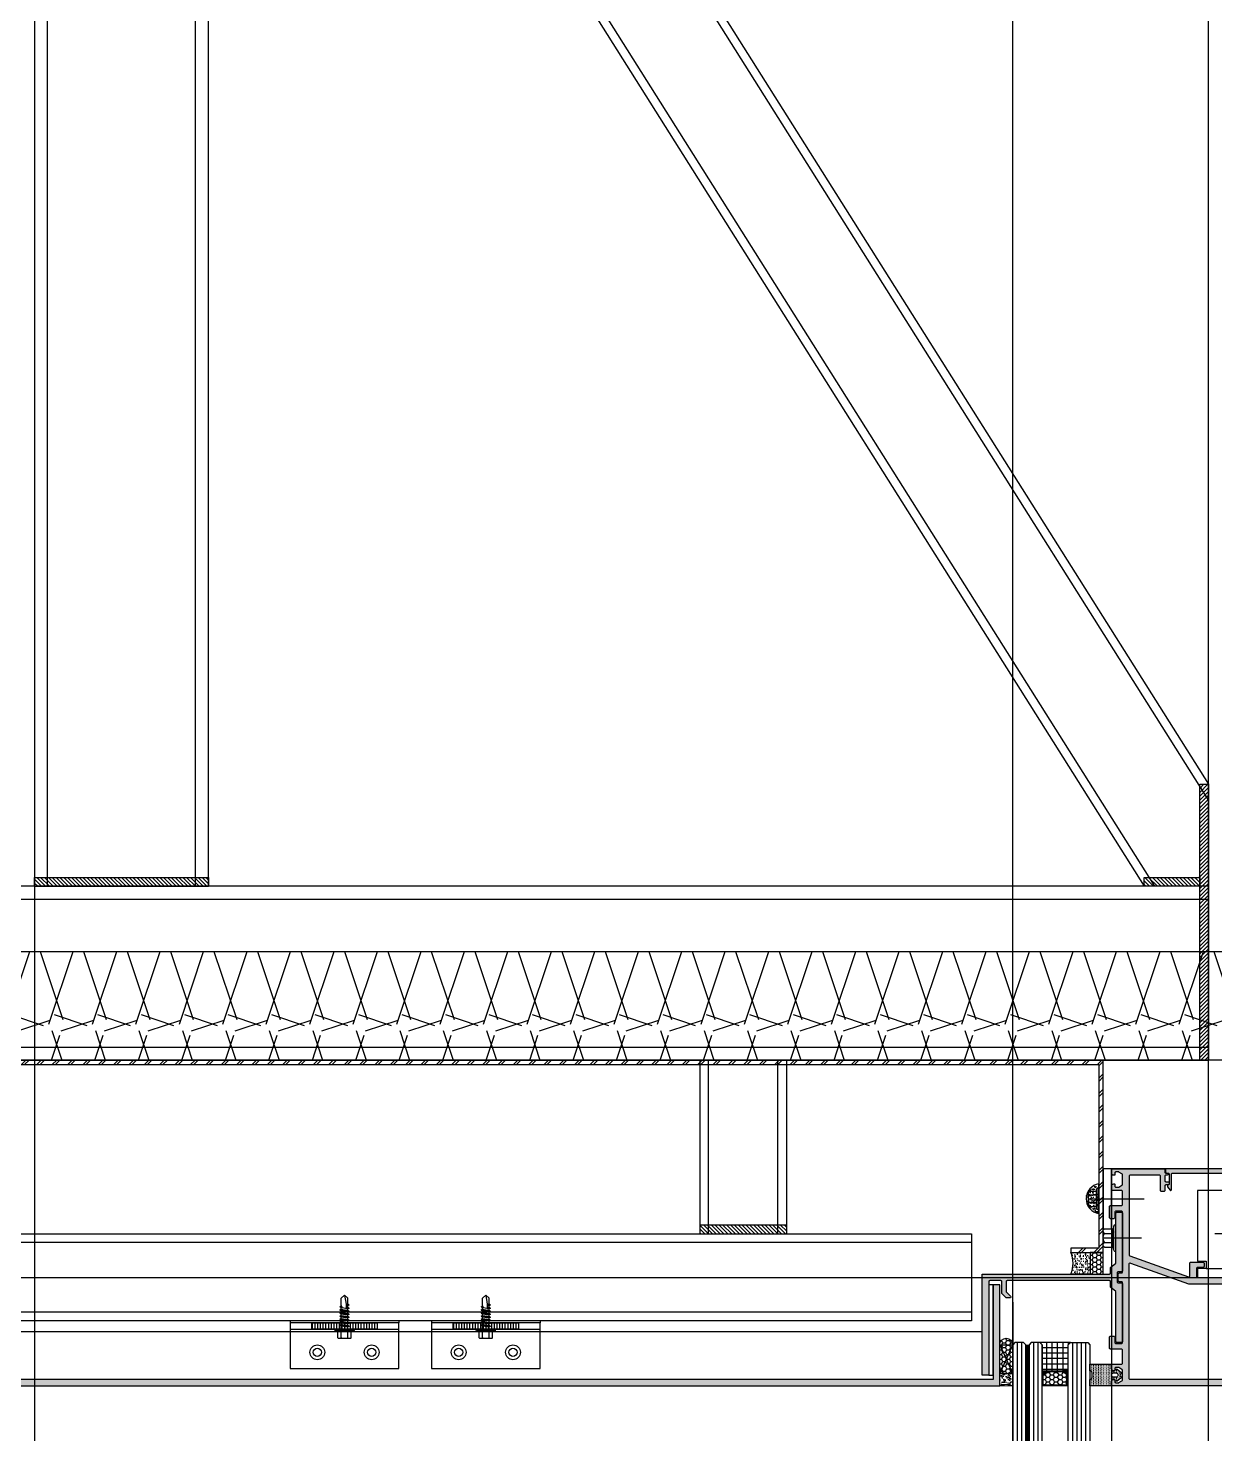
# Model space of a CAD drawing. Header units: millimetres. Extents: x 434053 to 1059003, y -2417481 to 936527.
# Drawn here: x 641617 to 642163, y -2246188 to -2245541 of the extents above; entities that cross this region are included whole.
import ezdxf

# ---------------------------------------------------------------- set-up
doc = ezdxf.new("R2010")
doc.units = ezdxf.units.MM
doc.header["$LTSCALE"] = 1000
doc.header["$MEASUREMENT"] = 0
for name, pattern in [('CENTER', [2, 1.25, -0.25, 0.25, -0.25]), ('CENTER2', [1.125, 0.75, -0.125, 0.125, -0.125]), ('HIDDEN', [9.525, 6.35, -3.175]), ('HIDDENX2', [19.05, 12.7, -6.35])]:
    doc.linetypes.add(name, pattern=pattern)
doc.layers.get('Defpoints').update_dxf_attribs({"color": 6})
doc.layers.add('A-DETL-0001', color=4, linetype='Continuous', lineweight=15)
doc.layers.add('S-COLS-PROJ', color=150, linetype='Continuous', lineweight=25)
for name, color, linetype in [('ALUM', 1, 'Continuous'), ('ALUM-V', 11, 'Continuous'), ('ELASTOMER', 6, 'Continuous'), ('ELASTOMER-V', 241, 'Continuous'), ('EXTRUSION-V', 141, 'Continuous'), ('EXTRUSION1', 4, 'Continuous'), ('EXTRUSION2', 133, 'Continuous'), ('FASTENER', 191, 'Continuous'), ('GLASS', 1, 'Continuous'), ('GLASS-V', 11, 'Continuous'), ('GRID', 8, 'CENTER'), ('HZHZNEWPLOTLAYER#@$TT', 7, 'Continuous'), ('INSUL', 8, 'HIDDEN'), ('SILICONE', 8, 'Continuous'), ('SILICONE-V', 9, 'Continuous'), ('STEEL', 3, 'Continuous'), ('STEEL-V', 71, 'Continuous'), ('STRUCTURE', 5, 'Continuous'), ('WELD', 6, 'Continuous'), ('型材断面填充', 254, 'Continuous'), ('铝板断面填充', 14, 'Continuous')]:
    doc.layers.add(name, color=color, linetype=linetype)

# ---------------------------------------------------------------- blocks, each defined once
blk = doc.blocks.new('20221206.181917')
at = {"layer": 'STRUCTURE', "linetype": 'HIDDENX2'}
blk.add_line((364.54, 0, 0), (3267.24, 0, 0), dxfattribs=at)
blk = doc.blocks.new('*U560')
at = {"linetype": 'CENTER2', "ltscale": 0.5}
blk.add_line((0, 8.8), (0, -14.8), dxfattribs=at)
at = {"color": 0, "linetype": 'ByBlock'}
for p, q in [((-3, -12.8), (-3, 0)), ((-2.44, -12.8), (-2.44, 0)), ((-1.16, 3.2), (0, 1.6)), ((0, 3.2), (1.16, 1.6)), ((2.44, -12.8), (2.44, 0)), ((3, -12.8), (3, 0)), ((3, -12.8), (-3, -12.8))]:
    blk.add_line(p, q, dxfattribs=at)
blk.add_lwpolyline([(-0.67, 5.71), (-1.17, 6.8), (-3, 6.8, 0.414214), (-5.4, 4.4), (-5.4, 3.2), (5.4, 3.2), (5.4, 4.4, 0.414214), (3, 6.8), (1.17, 6.8), (0.67, 5.71)], format="xyb", close=True, dxfattribs=at)
for points in [[(-6, 0), (6, 0), (6, 1.6), (-6, 1.6), (-6, 0)], [(-4.65, 1.6), (4.65, 1.6), (4.65, 3.2), (-4.65, 3.2), (-4.65, 1.6)]]:
    blk.add_lwpolyline(points, dxfattribs=at)
blk = doc.blocks.new('M8.1')
at = {"color": 0, "linetype": 'ByBlock'}
blk.add_lwpolyline([(-3.75, 6.5), (-7.51, 0), (-3.75, -6.5), (3.75, -6.5), (7.51, 0), (3.75, 6.5)], close=True, dxfattribs=at)
for radius in [8, 6.5, 4]:
    blk.add_circle((0, 0), radius, dxfattribs=at)
at = {"color": 0, "linetype": 'HIDDEN'}
blk.add_arc((0, 0), 3, 68.07877, 18.98917, dxfattribs=at)
blk = doc.blocks.new('20230104-LC05')
at = {"layer": '型材断面填充', "linetype": 'ByBlock'}
h = blk.add_hatch(color=256, dxfattribs=at)
edge = h.paths.add_edge_path()
edge.add_arc((70.5, -48.5), 0.5, 90, 180, ccw=False)
edge.add_line((70.5, -48), (71, -48))
edge.add_arc((71, -47.5), 0.5, 270, 450)
edge.add_line((71, -47), (70.5, -47))
edge.add_arc((70.5, -46.5), 0.5, 180, 270, ccw=False)
edge.add_line((70, -46.5), (70, -44.5))
edge.add_arc((70.5, -44.5), 0.5, 90, 180, ccw=False)
edge.add_line((70.5, -44), (71.5, -44))
edge.add_arc((71.5, -43.5), 0.5, 270, 360)
edge.add_line((72, -43.5), (72, -43))
edge.add_arc((71.5, -43), 0.5, 0, 90)
edge.add_line((71.5, -42.5), (70.5, -42.5))
edge.add_arc((70.5, -42), 0.5, 179.99996, 270, ccw=False)
edge.add_line((70, -42), (70, -40))
edge.add_arc((69.5, -40), 0.5, 0, 90)
edge.add_line((69.5, -39.5), (68.5, -39.5))
edge.add_arc((68.5, -40), 0.5, 90, 180)
edge.add_line((68, -40), (68, -46.5))
edge.add_arc((67.5, -46.5), 0.5, -90, 0, ccw=False)
edge.add_line((67.5, -47), (54, -47))
edge.add_arc((54, -46.5), 0.5, 180, 270, ccw=False)
edge.add_line((53.5, -46.5), (53.5, -10.35))
edge.add_arc((54, -10.35), 0.5, 109.65379, 180, ccw=False)
edge.add_line((53.83, -9.88), (80.83, -0.24))
edge.add_arc((81, -0.71), 0.5, 0, 109.65379, ccw=False)
edge.add_line((81.5, -0.71), (81.5, -6.5))
edge.add_arc((82, -6.5), 0.5, 180, 270)
edge.add_line((82, -7), (87.5, -7))
edge.add_arc((87.5, -6.5), 0.5, 270, 360)
edge.add_line((88, -6.5), (88, -5))
edge.add_arc((87.5, -5), 0.5, 0, 90)
edge.add_line((87.5, -4.5), (85, -4.5))
edge.add_arc((85, -4), 0.5, 180, 270, ccw=False)
edge.add_line((84.5, -4), (84.5, 0))
edge.add_line((84.5, 0), (104.5, 0))
edge.add_arc((105, 0), 0.5, 0, 180, ccw=False)
edge.add_line((105.5, 0), (164.5, 0))
edge.add_arc((165, 0), 0.5, 0, 180, ccw=False)
edge.add_line((165.5, 0), (185.5, 0))
edge.add_line((185.5, 0), (185.5, -4))
edge.add_arc((185, -4), 0.5, 270, 360, ccw=False)
edge.add_line((185, -4.5), (182.5, -4.5))
edge.add_arc((182.5, -5), 0.5, 90, 180)
edge.add_line((182, -5), (182, -6.5))
edge.add_arc((182.5, -6.5), 0.5, 180, 270)
edge.add_line((182.5, -7), (188, -7))
edge.add_arc((188, -6.5), 0.5, 270, 360)
edge.add_line((188.5, -6.5), (188.5, -0.5))
edge.add_arc((189, -0.5), 0.5, 90, 180, ccw=False)
edge.add_line((189, 0), (196.5, 0))
edge.add_arc((196.5, -0.5), 0.5, 0, 90, ccw=False)
edge.add_line((197, -0.5), (197, -42))
edge.add_arc((196.5, -42), 0.5, -90, 0.00004, ccw=False)
edge.add_line((196.5, -42.5), (195.5, -42.5))
edge.add_arc((195.5, -43), 0.5, 90, 180)
edge.add_line((195, -43), (195, -43.5))
edge.add_arc((195.5, -43.5), 0.5, 180, 270)
edge.add_line((195.5, -44), (196.5, -44))
edge.add_arc((196.5, -44.5), 0.5, 0, 90, ccw=False)
edge.add_line((197, -44.5), (197, -46.5))
edge.add_arc((196.5, -46.5), 0.5, -90, 0, ccw=False)
edge.add_line((196.5, -47), (196, -47))
edge.add_arc((196, -47.5), 0.5, 90, 270)
edge.add_line((196, -48), (196.5, -48))
edge.add_arc((196.5, -48.5), 0.5, 0, 90, ccw=False)
edge.add_line((197, -48.5), (197, -50))
edge.add_line((197, -50), (200, -50))
edge.add_line((200, -50), (200, 50))
edge.add_line((200, 50), (45.5, 50))
edge.add_line((45.5, 50), (45.5, 48))
edge.add_arc((46.5, 48), 1, 180, 270)
edge.add_line((46.5, 47), (46.7, 47))
edge.add_arc((46.7, 47.3), 0.3, 270, 360)
edge.add_line((47, 47.3), (47, 48))
edge.add_arc((47.5, 48), 0.5, 90, 180, ccw=False)
edge.add_line((47.5, 48.5), (48.62, 48.5))
edge.add_arc((48.62, 48), 0.5, 60.25512, 90, ccw=False)
edge.add_line((48.87, 48.43), (50.25, 47.64))
edge.add_arc((50, 47.21), 0.5, 0, 60.25512, ccw=False)
edge.add_line((50.5, 47.21), (50.5, 42.79))
edge.add_arc((50, 42.79), 0.5, -60.25512, 0, ccw=False)
edge.add_line((50.25, 42.36), (48.87, 41.57))
edge.add_arc((48.62, 42), 0.5, 270, 299.74488, ccw=False)
edge.add_line((48.62, 41.5), (47.5, 41.5))
edge.add_arc((47.5, 42), 0.5, 180, 270, ccw=False)
edge.add_line((47, 42), (47, 42.7))
edge.add_arc((46.7, 42.7), 0.3, 0, 90)
edge.add_line((46.7, 43), (46.5, 43))
edge.add_arc((46.5, 42), 1, 90, 180)
edge.add_line((45.5, 42), (45.5, 40))
edge.add_line((45.5, 40), (50, 40))
edge.add_arc((50, 39.5), 0.5, 0, 90, ccw=False)
edge.add_line((50.5, 39.5), (50.5, 33.5))
edge.add_arc((50, 33.5), 0.5, -90, 0, ccw=False)
edge.add_line((50, 33), (45, 33))
edge.add_arc((45, 32.5), 0.5, 90, 180)
edge.add_line((44.5, 32.5), (44.5, 27.5))
edge.add_arc((45, 27.5), 0.5, 180, 270)
edge.add_line((45, 27), (46.5, 27))
edge.add_arc((46.5, 27.5), 0.5, 270, 360)
edge.add_line((47, 27.5), (47, 30))
edge.add_arc((47.5, 30), 0.5, 90, 180, ccw=False)
edge.add_line((47.5, 30.5), (50, 30.5))
edge.add_arc((50, 30), 0.5, 0, 90, ccw=False)
edge.add_line((50.5, 30), (50.5, 2.5))
edge.add_arc((50, 2.5), 0.5, -90, 0, ccw=False)
edge.add_line((50, 2), (49, 2))
edge.add_arc((49, 1.5), 0.5, 90, 180)
edge.add_line((48.5, 1.5), (48.5, -1.5))
edge.add_arc((49, -1.5), 0.5, 180, 270)
edge.add_line((49, -2), (50, -2))
edge.add_arc((50, -2.5), 0.5, 0, 90, ccw=False)
edge.add_line((50.5, -2.5), (50.5, -30))
edge.add_arc((50, -30), 0.5, -90, 0, ccw=False)
edge.add_line((50, -30.5), (47.5, -30.5))
edge.add_arc((47.5, -30), 0.5, 180, 270, ccw=False)
edge.add_line((47, -30), (47, -27.5))
edge.add_arc((46.5, -27.5), 0.5, 0, 90)
edge.add_line((46.5, -27), (45, -27))
edge.add_arc((45, -27.5), 0.5, 90, 180)
edge.add_line((44.5, -27.5), (44.5, -32.5))
edge.add_arc((45, -32.5), 0.5, 180, 270)
edge.add_line((45, -33), (50, -33))
edge.add_arc((50, -33.5), 0.5, 0, 90, ccw=False)
edge.add_line((50.5, -33.5), (50.5, -39.5))
edge.add_arc((50, -39.5), 0.5, -90, 0, ccw=False)
edge.add_line((50, -40), (45.5, -40))
edge.add_line((45.5, -40), (45.5, -42))
edge.add_arc((46.5, -42), 1, 180, 270)
edge.add_line((46.5, -43), (46.7, -43))
edge.add_arc((46.7, -42.7), 0.3, 270, 360)
edge.add_line((47, -42.7), (47, -42))
edge.add_arc((47.5, -42), 0.5, 90, 180, ccw=False)
edge.add_line((47.5, -41.5), (48.62, -41.5))
edge.add_arc((48.62, -42), 0.5, 60.25512, 90, ccw=False)
edge.add_line((48.87, -41.57), (50.25, -42.36))
edge.add_arc((50, -42.79), 0.5, 0, 60.25512, ccw=False)
edge.add_line((50.5, -42.79), (50.5, -47.21))
edge.add_arc((50, -47.21), 0.5, 299.74488, 360, ccw=False)
edge.add_line((50.25, -47.64), (48.87, -48.43))
edge.add_arc((48.62, -48), 0.5, 270, 299.74488, ccw=False)
edge.add_line((48.62, -48.5), (47.5, -48.5))
edge.add_arc((47.5, -48), 0.5, 180, 270, ccw=False)
edge.add_line((47, -48), (47, -47.3))
edge.add_arc((46.7, -47.3), 0.3, 360, 450)
edge.add_line((46.7, -47), (46.5, -47))
edge.add_arc((46.5, -48), 1, 90, 180)
edge.add_line((45.5, -48), (45.5, -50))
edge.add_line((45.5, -50), (70, -50))
edge.add_line((70, -50), (70, -48.5))
edge = h.paths.add_edge_path(flags=16)
edge.add_line((54.17, -6.58), (80.9, 2.97))
edge.add_arc((81.07, 2.5), 0.5, 90, 109.65379, ccw=False)
edge.add_line((81.07, 3), (99, 3))
edge.add_line((99, 3), (100, 5))
edge.add_line((100, 5), (110, 5))
edge.add_line((110, 5), (111, 3))
edge.add_line((111, 3), (159, 3))
edge.add_line((159, 3), (160, 5))
edge.add_line((160, 5), (170, 5))
edge.add_line((170, 5), (171, 3))
edge.add_line((171, 3), (196.5, 3))
edge.add_arc((196.5, 3.5), 0.5, 270, 360)
edge.add_line((197, 3.5), (197, 46.5))
edge.add_arc((196.5, 46.5), 0.5, 0, 90)
edge.add_line((196.5, 47), (54, 47))
edge.add_arc((54, 46.5), 0.5, 90, 180)
edge.add_line((53.5, 46.5), (53.5, -6.1))
edge.add_arc((54, -6.1), 0.5, 180, 289.65379)
h = blk.add_hatch(color=256, dxfattribs=at)
edge = h.paths.add_edge_path()
edge.add_line((73.5, -48), (193.5, -48))
edge.add_arc((193.5, -47.5), 0.5, 270, 360)
edge.add_line((194, -47.5), (194, -40.23))
edge.add_arc((194.3, -40.23), 0.3, 36.8699, 180, ccw=False)
edge.add_line((194.54, -40.05), (195.78, -41.71))
edge.add_arc((195.38, -42.01), 0.5, -83.1301, 36.8699, ccw=False)
edge.add_arc((195.5, -43), 0.5, 96.8699, 180)
edge.add_line((195, -43), (195, -47.5))
edge.add_arc((195.5, -47.5), 0.5, 180, 270)
edge.add_line((195.5, -48), (196.25, -48))
edge.add_arc((196.25, -48.5), 0.5, 0, 90, ccw=False)
edge.add_line((196.75, -48.5), (196.75, -50))
edge.add_line((196.75, -50), (70.25, -50))
edge.add_line((70.25, -50), (70.25, -48.5))
edge.add_arc((70.75, -48.5), 0.5, 90, 180, ccw=False)
edge.add_line((70.75, -48), (71.5, -48))
edge.add_arc((71.5, -47.5), 0.5, 270, 360)
edge.add_line((72, -47.5), (72, -43))
edge.add_arc((71.5, -43), 0.5, 0, 83.1301)
edge.add_arc((71.62, -42.01), 0.5, 143.1301, 263.1301, ccw=False)
edge.add_line((71.22, -41.71), (72.46, -40.05))
edge.add_arc((72.7, -40.23), 0.3, 0, 143.1301, ccw=False)
edge.add_line((73, -40.23), (73, -47.5))
edge.add_arc((73.5, -47.5), 0.5, 180, 270)
at = {"linetype": 'ByBlock'}
for points in [[(70, -48.5, -0.414214), (70.5, -48), (71, -48, 1), (71, -47), (70.5, -47, -0.414214), (70, -46.5), (70, -44.5, -0.414214), (70.5, -44), (71.5, -44, 0.414214), (72, -43.5), (72, -43, 0.414214), (71.5, -42.5), (70.5, -42.5, -0.414214), (70, -42), (70, -40, 0.414214), (69.5, -39.5), (68.5, -39.5, 0.414214), (68, -40), (68, -46.5, -0.414214), (67.5, -47), (54, -47, -0.414214), (53.5, -46.5), (53.5, -10.35, -0.31696), (53.83, -9.88), (80.83, -0.24, -0.518649), (81.5, -0.71), (81.5, -6.5, 0.414214), (82, -7), (87.5, -7, 0.414214), (88, -6.5), (88, -5, 0.414214), (87.5, -4.5), (85, -4.5, -0.414214), (84.5, -4), (84.5, 0), (104.5, 0, -1), (105.5, 0), (164.5, 0, -1), (165.5, 0), (185.5, 0), (185.5, -4, -0.414214), (185, -4.5), (182.5, -4.5, 0.414214), (182, -5), (182, -6.5, 0.414214), (182.5, -7), (188, -7, 0.414214), (188.5, -6.5), (188.5, -0.5, -0.414214), (189, 0), (196.5, 0, -0.414214), (197, -0.5), (197, -42, -0.414214), (196.5, -42.5), (195.5, -42.5, 0.414214), (195, -43), (195, -43.5, 0.414214), (195.5, -44), (196.5, -44, -0.414214), (197, -44.5), (197, -46.5, -0.414214), (196.5, -47), (196, -47, 1), (196, -48), (196.5, -48, -0.414214), (197, -48.5), (197, -50), (200, -50), (200, 50), (45.5, 50), (45.5, 48, 0.414214), (46.5, 47), (46.7, 47, 0.414214), (47, 47.3), (47, 48, -0.414214), (47.5, 48.5), (48.62, 48.5, -0.13052), (48.87, 48.43), (50.25, 47.64, -0.269143), (50.5, 47.21), (50.5, 42.79, -0.269143), (50.25, 42.36), (48.87, 41.57, -0.13052), (48.62, 41.5), (47.5, 41.5, -0.414214), (47, 42), (47, 42.7, 0.414214), (46.7, 43), (46.5, 43, 0.414214), (45.5, 42), (45.5, 40), (50, 40, -0.414214), (50.5, 39.5), (50.5, 33.5, -0.414214), (50, 33), (45, 33, 0.414214), (44.5, 32.5), (44.5, 27.5, 0.414214), (45, 27), (46.5, 27, 0.414214), (47, 27.5), (47, 30, -0.414214), (47.5, 30.5), (50, 30.5, -0.414214), (50.5, 30), (50.5, 2.5, -0.414214), (50, 2), (49, 2, 0.414214), (48.5, 1.5), (48.5, -1.5, 0.414214), (49, -2), (50, -2, -0.414214), (50.5, -2.5), (50.5, -30, -0.414214), (50, -30.5), (47.5, -30.5, -0.414214), (47, -30), (47, -27.5, 0.414214), (46.5, -27), (45, -27, 0.414214), (44.5, -27.5), (44.5, -32.5, 0.414214), (45, -33), (50, -33, -0.414214), (50.5, -33.5), (50.5, -39.5, -0.414214), (50, -40), (45.5, -40), (45.5, -42, 0.414214), (46.5, -43), (46.7, -43, 0.414214), (47, -42.7), (47, -42, -0.414214), (47.5, -41.5), (48.62, -41.5, -0.13052), (48.87, -41.57), (50.25, -42.36, -0.269143), (50.5, -42.79), (50.5, -47.21, -0.269143), (50.25, -47.64), (48.87, -48.43, -0.13052), (48.62, -48.5), (47.5, -48.5, -0.414214), (47, -48), (47, -47.3, 0.414214), (46.7, -47), (46.5, -47, 0.414214), (45.5, -48), (45.5, -50), (70, -50)], [(54.17, -6.58), (80.9, 2.97, -0.085967), (81.07, 3), (99, 3), (100, 5), (110, 5), (111, 3), (159, 3), (160, 5), (170, 5), (171, 3), (196.5, 3, 0.414214), (197, 3.5), (197, 46.5, 0.414214), (196.5, 47), (54, 47, 0.414214), (53.5, 46.5), (53.5, -6.1, 0.518649)], [(73.5, -48), (193.5, -48, 0.414214), (194, -47.5), (194, -40.23, -0.720759), (194.54, -40.05), (195.78, -41.71, -0.57735), (195.44, -42.5, 0.379515), (195, -43), (195, -47.5, 0.414214), (195.5, -48), (196.25, -48, -0.414214), (196.75, -48.5), (196.75, -50), (70.25, -50), (70.25, -48.5, -0.414214), (70.75, -48), (71.5, -48, 0.414214), (72, -47.5), (72, -43, 0.379515), (71.56, -42.5, -0.57735), (71.22, -41.71), (72.46, -40.05, -0.720759), (73, -40.23), (73, -47.5, 0.414214)]]:
    blk.add_lwpolyline(points, format="xyb", close=True, dxfattribs=at)
at = {"layer": 'EXTRUSION2'}
blk.add_line((89, -4), (181, -4), dxfattribs=at)
blk.add_lwpolyline([(85, -40), (85, -7.5), (89, -7.5), (89, -4), (85, -4), (85, 0), (185, 0), (185, -4), (181, -4), (181, -7.5), (185, -7.5), (185, -40), (85, -40)], dxfattribs=at)
at = {"layer": 'FASTENER'}
blk.add_lwpolyline([(135, -15.75), (131.32, -17.87), (131.32, -22.13), (135, -24.25), (138.68, -22.13), (138.68, -17.87)], close=True, dxfattribs=at)
for radius in [6.03, 4.25]:
    blk.add_circle((135, -20), radius, dxfattribs=at)
at = {"layer": 'GRID'}
for p, q in [((105, -7.92), (105, -32.08)), ((165, -7.92), (165, -32.08)), ((117.08, -20), (92.92, -20)), ((152.92, -20), (177.08, -20))]:
    blk.add_line(p, q, dxfattribs=at)
at = {"layer": 'FASTENER', "xscale": -1, "rotation": 180}
blk.add_blockref('*U560', (105, -4, -0.01), dxfattribs=at)
at = {"layer": 'FASTENER', "rotation": 180}
blk.add_blockref('*U560', (165, -4, -0.01), dxfattribs=at)
at = {"layer": 'FASTENER', "xscale": -1}
blk.add_blockref('M8.1', (105, -20), dxfattribs=at)
at = {"layer": 'FASTENER'}
blk.add_blockref('M8.1', (165, -20), dxfattribs=at)
blk = doc.blocks.new('*U440')
at = {"layer": 'GLASS-V'}
h = blk.add_hatch(dxfattribs=at)
h.set_pattern_fill('HONEY', color=256, scale=10, angle=90, style=0)
h.set_pattern_definition([(90, (-8261.038, 34583.1971), (1.08253175, 1.875), [1.25, -2.5]), (330, (-8261.038, 34583.1971), (1.082531757, -1.874999996), [1.25, -2.5]), (30, (-8261.038, 34583.1971), (2.165063507, 4e-09), [-2.5, 1.25])])
edge = h.paths.add_edge_path()
edge.add_arc((14.8, 12.25), 0.2, 218, 270, ccw=False)
edge.add_line((14.64, 12.13), (13.34, 13.79))
edge.add_arc((13.5, 13.91), 0.2, 180, 218, ccw=False)
edge.add_line((13.3, 13.91), (13.3, 17.5))
edge.add_line((13.3, 17.5), (13.3, 21.09))
edge.add_arc((13.5, 21.09), 0.2, 142, 180, ccw=False)
edge.add_line((13.34, 21.21), (14.64, 22.87))
edge.add_arc((14.8, 22.75), 0.2, 90, 142, ccw=False)
edge.add_line((14.8, 22.95), (19.5, 22.95))
edge.add_arc((19.5, 22.75), 0.2, 0, 90, ccw=False)
edge.add_line((19.7, 22.75), (19.7, 12.25))
edge.add_arc((19.5, 12.25), 0.2, 270, 360, ccw=False)
edge.add_line((19.5, 12.05), (14.8, 12.05))
at = {"layer": 'SILICONE'}
h = blk.add_hatch(dxfattribs=at)
h.set_pattern_fill('DOTS', color=256, scale=3, angle=180, style=0)
h.set_pattern_definition([(180, (-2314.46293, 32414.2856), (-0.09375, -0.1875), [0, -0.1875])])
edge = h.paths.add_edge_path()
edge.add_arc((-1.94, 22.29), 14.99, -4.61622, 4.61622, ccw=False)
edge.add_arc((13.47, 21.1), 0.474, 140.89449, 181.10551, ccw=False)
edge.add_line((13.11, 21.4), (14.41, 23.06))
edge.add_arc((14.8, 22.75), 0.5, 90, 142, ccw=False)
edge.add_line((14.8, 23.25), (14.8, 23.5))
edge.add_line((14.8, 23.5), (13, 23.5))
h = blk.add_hatch(dxfattribs=at)
h.set_pattern_fill('DOTS', color=256, scale=3, angle=270, style=0)
h.set_pattern_definition([(270, (-2314.46293, 32414.2856), (0.1875, -0.09375), [0, -0.1875])])
edge = h.paths.add_edge_path()
edge.add_arc((-1.94, 12.71), 14.99, 355.38378, 364.61622)
edge.add_arc((13.47, 13.9), 0.474, 178.89449, 219.10551)
edge.add_line((13.11, 13.6), (14.41, 11.94))
edge.add_arc((14.8, 12.25), 0.5, 218, 270)
edge.add_line((14.8, 11.75), (14.8, 11.5))
edge.add_line((14.8, 11.5), (13, 11.5))
at = {"layer": 'SILICONE-V'}
h = blk.add_hatch(dxfattribs=at)
h.set_pattern_fill('ANSI37', color=256, scale=20, angle=135, style=0)
h.set_pattern_definition([(180, (-8259.038, 34605.197), (2e-12, -2.5), []), (270, (-8259.038, 34605.197), (2.5, 2e-12), [])])
edge = h.paths.add_edge_path()
edge.add_line((0, 24.5), (0, 10.5))
edge.add_line((0, 10.5), (1, 11.5))
edge.add_line((1, 11.5), (13, 11.5))
edge.add_arc((-2.77, 12.73), 15.82, 355.53366, 364.46634)
edge.add_line((13, 13.96), (13, 21.04))
edge.add_arc((-1.77, 22.27), 14.82, 355.23107, 364.76893)
edge.add_line((13, 23.5), (1, 23.5))
edge.add_line((1, 23.5), (0, 24.5))
at = {"layer": 'GLASS'}
for points in [[(253.01, 23.5), (1, 23.5), (0, 24.5), (0, 32.5), (1, 33.5), (253.01, 33.5)], [(253.01, 11.5), (1, 11.5), (0, 10.5), (0, 6.5), (1, 5.5), (253.01, 5.5)], [(253.01, 4), (1, 4), (0, 3), (0, -1), (1, -2), (253.01, -2)]]:
    blk.add_lwpolyline(points, dxfattribs=at)
at = {"layer": 'GLASS-V'}
for p, q in [((0, 31.5), (253.01, 31.5)), ((0, 29.5), (253.01, 29.5)), ((0, 27.5), (253.01, 27.5)), ((0, 25.5), (253.01, 25.5)), ((20, 20.67, 0), (19.7, 20.67, 0)), ((20, 20.08, 0), (19.7, 20.08, 0)), ((20, 14.92, 0), (19.7, 14.92, 0)), ((20, 14.33, 0), (19.7, 14.33, 0)), ((0, 9.5), (253.01, 9.5)), ((0, 7.5), (253.01, 7.5)), ((0, 2), (253.01, 2)), ((0, 0), (253.01, 0))]:
    blk.add_line(p, q, dxfattribs=at)
for points in [[(13, 17.5), (13, 21.09, -0.167343), (13.11, 21.4), (14.41, 23.06, -0.230868), (14.8, 23.25), (19.5, 23.25, -0.414214), (20, 22.75), (20, 17.5), (20, 12.25, -0.414214), (19.5, 11.75), (14.8, 11.75, -0.230868), (14.41, 11.94), (13.11, 13.6, -0.167343), (13, 13.91)], [(14.8, 12.05, -0.230868), (14.64, 12.13), (13.34, 13.79, -0.167343), (13.3, 13.91), (13.3, 17.5), (13.3, 21.09, -0.167343), (13.34, 21.21), (14.64, 22.87, -0.230868), (14.8, 22.95), (19.5, 22.95, -0.414214), (19.7, 22.75), (19.7, 12.25, -0.414214), (19.5, 12.05)]]:
    blk.add_lwpolyline(points, format="xyb", close=True, dxfattribs=at)
at = {"layer": 'GLASS-V', "linetype": 'HIDDEN', "const_width": 1.5}
blk.add_lwpolyline([(1, 4.75), (253.01, 4.75)], dxfattribs=at)
at = {"layer": 'SILICONE'}
for points in [[(0, 24.5), (0, 10.5), (1, 11.5), (13, 11.5, 0.038996), (13, 13.96), (13, 21.04, 0.041641), (13, 23.5), (1, 23.5)], [(13, 23.5, -0.040306), (13, 21.09, -0.177276), (13.11, 21.4), (14.41, 23.06, -0.230868), (14.8, 23.25), (14.8, 23.5)], [(13, 11.5, 0.040306), (13, 13.91, 0.177276), (13.11, 13.6), (14.41, 11.94, 0.230868), (14.8, 11.75), (14.8, 11.5)]]:
    blk.add_lwpolyline(points, format="xyb", close=True, dxfattribs=at)
blk = doc.blocks.new('*U555')
at = {"layer": 'ELASTOMER-V', "linetype": 'ByBlock'}
h = blk.add_hatch(dxfattribs=at)
h.set_pattern_fill('DOTS', color=256, scale=12, style=0)
h.set_pattern_definition([(0, (0, -2), (0.375, 0.75), [0, -0.75])])
edge = h.paths.add_edge_path()
edge.add_arc((1, -14.81), 1, 0, 90)
edge.add_line((1, -13.81), (-1, -13.81))
edge.add_arc((-1, -14.81), 1, 90, 180)
edge.add_line((-2, -14.81), (-5, -14.81))
edge.add_line((-5, -14.81), (-5, -4.81))
edge.add_line((-5, -4.81), (-2, -4.81))
edge.add_line((-2, -4.81), (-2, -3.11))
edge.add_line((-2, -3.11), (-2.35, -3.11))
edge.add_arc((-2.35, -2.61), 0.5, 140.46542, 270, ccw=False)
edge.add_line((-2.74, -2.29), (-1.25, -0.49))
edge.add_arc((-0.86, -0.81), 0.5, 90, 140.46542, ccw=False)
edge.add_line((-0.86, -0.31), (-0.75, -0.31))
edge.add_arc((0, 0), 0.813, 202.61986, 337.38014)
edge.add_line((0.75, -0.31), (0.86, -0.31))
edge.add_arc((0.86, -0.81), 0.5, 39.53458, 90, ccw=False)
edge.add_line((1.25, -0.49), (2.74, -2.29))
edge.add_arc((2.35, -2.61), 0.5, -90, 39.53458, ccw=False)
edge.add_line((2.35, -3.11), (2, -3.11))
edge.add_line((2, -3.11), (2, -4.81))
edge.add_line((2, -4.81), (5, -4.81))
edge.add_line((5, -4.81), (5, -14.81))
edge.add_line((5, -14.81), (2, -14.81))
edge = h.paths.add_edge_path(flags=16)
edge.add_line((1, -2.81), (1, -3.81))
edge.add_arc((0, -3.81), 1, -180, 0, ccw=False)
edge.add_line((-1, -3.81), (-1, -2.81))
edge.add_arc((0, -2.81), 1, 0, 180, ccw=False)
at = {"color": 0, "linetype": 'ByBlock'}
for points in [[(2, -14.81, 0.414214), (1, -13.81), (-1, -13.81, 0.414214), (-2, -14.81), (-5, -14.81), (-5, -4.81), (-2, -4.81), (-2, -3.11), (-2.35, -3.11, -0.634219), (-2.74, -2.29), (-1.25, -0.49, -0.223826), (-0.86, -0.31), (-0.75, -0.31, 0.666667), (0.75, -0.31), (0.86, -0.31, -0.223826), (1.25, -0.49), (2.74, -2.29, -0.634219), (2.35, -3.11), (2, -3.11), (2, -4.81), (5, -4.81), (5, -14.81)], [(1, -2.81), (1, -3.81, -1), (-1, -3.81), (-1, -2.81, -1)]]:
    blk.add_lwpolyline(points, format="xyb", close=True, dxfattribs=at)
blk = doc.blocks.new('*U460')
at = {"linetype": 'ByBlock', "lineweight": -2}
for p, q in [((-5.03, 0.51), (-5.03, 0)), ((5.03, 0), (-5.03, 0)), ((-4.69, 0.86), (-3.54, 1.14)), ((4.69, 0.86), (-4.69, 0.86)), ((-3.54, 4.4), (-3.54, 1.14)), ((3.54, 1.14), (-3.54, 1.14)), ((2.66, 4.86), (-2.66, 4.86)), ((-2.33, 0.86), (-1.77, 1.14)), ((-1.77, 4.4), (-1.77, 1.14)), ((1.77, 4.4), (1.77, 1.14)), ((2.46, 0.86), (1.77, 1.14)), ((3.54, 4.4), (3.54, 1.14)), ((4.69, 0.86), (3.54, 1.14)), ((5.03, 0.51), (5.03, 0))]:
    blk.add_line(p, q, dxfattribs=at)
for centre, radius, start, end in [((-4.69, 0.51), 0.343, 90, 180), ((-2.66, 3.77), 1.09, 35.4009, 144.5991), ((0, 1.2), 3.66, 61.0594, 118.9406), ((2.66, 3.77), 1.09, 35.4009, 144.5991), ((4.69, 0.51), 0.343, 0, 90)]:
    blk.add_arc(centre, radius, start, end, dxfattribs=at)
at = {"layer": 'GRID', "ltscale": 0.5}
blk.add_line((0, 4.86), (0, -9.72), dxfattribs=at)
blk = doc.blocks.new('20230110-LC01')
at = {"layer": '型材断面填充', "linetype": 'ByBlock'}
h = blk.add_hatch(color=256, dxfattribs=at)
edge = h.paths.add_edge_path()
edge.add_line((-62, 1.5), (-3.5, 1.5))
edge.add_arc((-3.5, 2), 0.5, 270, 360)
edge.add_line((-3, 2), (-3, 4.5))
edge.add_line((-3, 4.5), (-0.5, 6.5))
edge.add_line((-0.5, 6.5), (-0.5, 29.5))
edge.add_arc((0, 29.5), 0.5, 90, 180, ccw=False)
edge.add_line((0, 30), (2, 30))
edge.add_arc((2, 29.5), 0.5, 0, 90, ccw=False)
edge.add_line((2.5, 29.5), (2.5, 3))
edge.add_arc((2, 3), 0.5, -90, 0, ccw=False)
edge.add_line((2, 2.5), (0.5, 2.5))
edge.add_arc((0.5, 2), 0.5, 90, 180)
edge.add_line((0, 2), (0, -2))
edge.add_arc((0.5, -2), 0.5, 180, 270)
edge.add_line((0.5, -2.5), (2, -2.5))
edge.add_arc((2, -3), 0.5, 0, 90, ccw=False)
edge.add_line((2.5, -3), (2.5, -29.5))
edge.add_arc((2, -29.5), 0.5, -90, 0, ccw=False)
edge.add_line((2, -30), (0, -30))
edge.add_arc((0, -29.5), 0.5, 180, 270, ccw=False)
edge.add_line((-0.5, -29.5), (-0.5, -6.5))
edge.add_line((-0.5, -6.5), (-3, -4.5))
edge.add_line((-3, -4.5), (-3, -2))
edge.add_arc((-3.5, -2), 0.5, 360, 450)
edge.add_line((-3.5, -1.5), (-50.5, -1.5))
edge.add_arc((-50.5, -2), 0.5, 90, 180)
edge.add_line((-51, -2), (-51, -6.67))
edge.add_line((-51, -6.67), (-49.03, -8.65))
edge.add_arc((-49.38, -9), 0.5, -90, 45, ccw=False)
edge.add_line((-49.38, -9.5), (-50.79, -9.5))
edge.add_arc((-50.79, -9), 0.5, 225, 270, ccw=False)
edge.add_line((-51.15, -9.35), (-52.85, -7.65))
edge.add_arc((-52.5, -7.29), 0.5, 180, 225, ccw=False)
edge.add_line((-53, -7.29), (-53, -2))
edge.add_arc((-53.5, -2), 0.5, 0, 90)
edge.add_line((-53.5, -1.5), (-58.5, -1.5))
edge.add_arc((-58.5, -2), 0.5, 90, 180)
edge.add_line((-59, -2), (-59, -45))
edge.add_line((-59, -45), (-62, -45))
edge.add_line((-62, -45), (-62, 1.5))
at = {"linetype": 'ByBlock'}
blk.add_lwpolyline([(-62, 1.5), (-3.5, 1.5, 0.414214), (-3, 2), (-3, 4.5), (-0.5, 6.5), (-0.5, 29.5, -0.414214), (0, 30), (2, 30, -0.414214), (2.5, 29.5), (2.5, 3, -0.414214), (2, 2.5), (0.5, 2.5, 0.414214), (0, 2), (0, -2, 0.414214), (0.5, -2.5), (2, -2.5, -0.414214), (2.5, -3), (2.5, -29.5, -0.414214), (2, -30), (0, -30, -0.414214), (-0.5, -29.5), (-0.5, -6.5), (-3, -4.5), (-3, -2, 0.414214), (-3.5, -1.5), (-50.5, -1.5, 0.414214), (-51, -2), (-51, -6.67), (-49.03, -8.65, -0.668179), (-49.38, -9.5), (-50.79, -9.5, -0.198912), (-51.15, -9.35), (-52.85, -7.65, -0.198912), (-53, -7.29), (-53, -2, 0.414214), (-53.5, -1.5), (-58.5, -1.5, 0.414214), (-59, -2), (-59, -45), (-62, -45)], format="xyb", close=True, dxfattribs=at)
at = {"layer": 'FASTENER', "xscale": -1.2, "yscale": 1.2, "zscale": 1.2, "rotation": 90.00011941575873}
blk.add_blockref('*U460', (-0.5, 18.12), dxfattribs=at)
blk = doc.blocks.new('*U550')
at = {"linetype": 'ByBlock', "lineweight": -2}
for p, q in [((-5.03, 0.51), (-5.03, 0)), ((5.03, 0), (-5.03, 0)), ((-4.69, 0.86), (-3.54, 1.14)), ((4.69, 0.86), (-4.69, 0.86)), ((-3.54, 4.4), (-3.54, 1.14)), ((3.54, 1.14), (-3.54, 1.14)), ((2.66, 4.86), (-2.66, 4.86)), ((-2.33, 0.86), (-1.77, 1.14)), ((-1.77, 4.4), (-1.77, 1.14)), ((1.77, 4.4), (1.77, 1.14)), ((2.46, 0.86), (1.77, 1.14)), ((3.54, 4.4), (3.54, 1.14)), ((4.69, 0.86), (3.54, 1.14)), ((5.03, 0.51), (5.03, 0))]:
    blk.add_line(p, q, dxfattribs=at)
for centre, radius, start, end in [((-4.69, 0.51), 0.343, 90, 180), ((-2.66, 3.77), 1.09, 35.40086, 144.59914), ((0, 1.2), 3.66, 61.05941, 118.94059), ((2.66, 3.77), 1.09, 35.40086, 144.59914), ((4.69, 0.51), 0.343, 0, 90)]:
    blk.add_arc(centre, radius, start, end, dxfattribs=at)
at = {"layer": 'GRID', "ltscale": 0.5}
blk.add_line((0, 4.86), (0, -20.81), dxfattribs=at)
blk = doc.blocks.new('*U461')
at = {"layer": 'INSUL'}
h = blk.add_hatch(dxfattribs=at)
h.set_pattern_fill('保温棉50', color=256, scale=2.5, angle=90, pattern_type=2)
h.set_pattern_definition([(108.43495, (2.5, -7.5), (-50, 130), [15.8115, -142.3024]), (18.43495, (-47.5, -22.5), (100, 40), [47.435, -110.6789]), (71.56505, (-2.5, -7.5), (4e-11, 20), [15.8115, -142.3024]), (161.56505, (-2.5, 7.5), (-50, 10), [47.435, -110.6789])])
h.paths.add_polyline_path([(0, 0), (50, 0), (50, 1040), (0, 1040)])
blk.add_lwpolyline([(0, 0), (50, 0), (50, 1040), (0, 1040)], close=True, dxfattribs=at)
blk = doc.blocks.new('*U563')
at = {"linetype": 'ByBlock', "lineweight": -2}
for p, q in [((-4.4, 0.45), (-4.4, 0)), ((4.4, 0), (-4.4, 0)), ((-4.1, 0.75), (-3.1, 1)), ((4.1, 0.75), (-4.1, 0.75)), ((-3.1, 3.85), (-3.1, 1)), ((3.1, 1), (-3.1, 1)), ((2.33, 4.25), (-2.33, 4.25)), ((-2.04, 0.75), (-1.55, 1)), ((-1.55, 3.85), (-1.55, 1)), ((-1.55, 0), (-1.55, -1.59)), ((1.55, 3.85), (1.55, 1)), ((2.15, 0.75), (1.55, 1)), ((1.55, 0), (1.55, -1.09)), ((3.1, 3.85), (3.1, 1)), ((4.1, 0.75), (3.1, 1)), ((4.4, 0.45), (4.4, 0)), ((-2.11, -1.9), (2.11, -1.4)), ((-2.11, -1.9), (-1.55, -1.59)), ((-2.11, -1.9), (-1.55, -2.21)), ((-2.11, -3.3), (2.11, -2.8)), ((-2.11, -3.3), (-1.55, -2.99)), ((-2.11, -3.3), (-1.55, -3.61)), ((-2.11, -4.7), (2.11, -4.2)), ((-2.11, -4.7), (-1.55, -4.39)), ((-2.11, -4.7), (-1.55, -5.01)), ((-2.11, -6.1), (2.11, -5.6)), ((-2.11, -6.1), (-1.55, -5.79)), ((-2.11, -6.1), (-1.55, -6.41)), ((-1.55, -1.59), (1.55, -1.09)), ((-1.55, -2.21), (1.55, -1.71)), ((-1.55, -2.21), (-1.55, -2.99)), ((-1.55, -2.99), (1.55, -2.49)), ((-1.55, -3.61), (1.55, -3.11)), ((-1.55, -3.61), (-1.55, -4.39)), ((-1.55, -4.39), (1.55, -3.89)), ((-1.55, -5.01), (1.55, -4.51)), ((-1.55, -5.01), (-1.55, -5.79)), ((-1.55, -5.79), (1.55, -5.29)), ((-1.55, -6.41), (1.55, -5.91)), ((-1.55, -6.41), (-1.55, -7.19)), ((1.55, -0.31), (1.55, -1.09)), ((2.11, -1.4), (1.55, -1.09)), ((2.11, -1.4), (1.55, -1.71)), ((1.55, -1.71), (1.55, -2.49)), ((2.11, -2.8), (1.55, -2.49)), ((2.11, -2.8), (1.55, -3.11)), ((1.55, -3.11), (1.55, -3.89)), ((2.11, -4.2), (1.55, -3.89)), ((2.11, -4.2), (1.55, -4.51)), ((1.55, -4.51), (1.55, -5.29)), ((2.11, -5.6), (1.55, -5.29)), ((2.11, -5.6), (1.55, -5.91)), ((1.55, -5.91), (1.55, -6.69)), ((-2.11, -7.5), (2.11, -7)), ((-2.11, -7.5), (-1.55, -7.19)), ((-2.11, -7.5), (-1.55, -7.81)), ((-2.11, -8.9), (2.11, -8.4)), ((-2.11, -8.9), (-1.55, -8.59)), ((-2.11, -8.9), (-1.55, -9.21)), ((-2.11, -10.3), (-1.55, -9.99)), ((-2.11, -10.3), (-1.14, -10.18)), ((-2.11, -10.3), (-1.55, -10.61)), ((-1.55, -7.19), (1.55, -6.69)), ((-1.55, -7.81), (1.55, -7.31)), ((-1.55, -7.81), (-1.55, -8.59)), ((-1.55, -8.59), (1.55, -8.09)), ((-1.55, -9.21), (1.55, -8.71)), ((-1.55, -9.21), (-1.55, -9.99)), ((-1.55, -9.99), (-0.99, -9.89)), ((-1.55, -10.61), (-1.33, -10.57)), ((-1.55, -10.61), (-1.55, -14.4)), ((0.56, -9.64), (1.55, -9.49)), ((0.71, -9.95), (2.11, -9.8)), ((0.71, -10.23), (1.55, -10.11)), ((0.71, -11.01), (1.55, -10.89)), ((0.71, -11.35), (2.11, -11.2)), ((0.71, -11.63), (1.55, -11.51)), ((2.11, -7), (1.55, -6.69)), ((2.11, -7), (1.55, -7.31)), ((1.55, -7.31), (1.55, -8.09)), ((2.11, -8.4), (1.55, -8.09)), ((2.11, -8.4), (1.55, -8.71)), ((1.55, -8.71), (1.55, -9.49)), ((2.11, -9.8), (1.55, -9.49)), ((2.11, -9.8), (1.55, -10.11)), ((1.55, -10.11), (1.55, -10.89)), ((2.11, -11.2), (1.55, -10.89)), ((2.11, -11.2), (1.55, -11.51)), ((1.55, -11.51), (1.55, -14.4)), ((0, -15.8), (-1.55, -14.4)), ((0, -15.8), (1.55, -14.4))]:
    blk.add_line(p, q, dxfattribs=at)
blk.add_lwpolyline([(0, -15.8), (0.71, -11.63), (0.71, -9.9, 0.417657), (0.41, -9.6, 0.097062), (-0.99, -9.89), (-1.55, -11)], format="xyb", dxfattribs=at)
for centre, radius, start, end in [((-4.1, 0.45), 0.3, 90, 180), ((-2.33, 3.3), 0.951, 35.40086, 144.59914), ((0, 1.05), 3.2, 61.05941, 118.94059), ((2.33, 3.3), 0.951, 35.40086, 144.59914), ((4.1, 0.45), 0.3, 0, 90)]:
    blk.add_arc(centre, radius, start, end, dxfattribs=at)
blk = doc.blocks.new('*U562')
at = {"layer": 'EXTRUSION1', "linetype": 'HIDDEN'}
h = blk.add_hatch(dxfattribs=at)
h.set_pattern_fill('ANSI31', color=8, scale=10, angle=45, style=0)
h.set_pattern_definition([(90, (-29149.7971, 32516.8571), (-1.25, 2e-16), [])])
h.paths.add_polyline_path([(40.01, 18.07), (10.01, 18.07), (9.99, 21), (39.99, 21)])
h = blk.add_hatch(dxfattribs=at)
h.set_pattern_fill('ANSI31', color=8, scale=10, angle=45, style=0)
h.set_pattern_definition([(90, (-29149.7971, 32581.8571), (-1.25, 2e-16), [])])
h.paths.add_polyline_path([(105.01, 18.07), (75.01, 18.07), (75, 21), (105, 21)])
blk.add_line((0, 18.07), (50, 18.07))
at = {"linetype": 'HIDDEN'}
for p, q in [((65, 18.07), (115, 18.07)), ((65, 17), (115, 17))]:
    blk.add_line(p, q, dxfattribs=at)
for points in [[(0, 21), (0, 17)], [(50, 17), (50, 21), (0, 21)], [(65, 21), (65, 0), (115, 0), (115, 21), (65, 21)]]:
    blk.add_lwpolyline(points)
blk.add_lwpolyline([(0, 17), (0, 0), (50, 0), (50, 17)], dxfattribs=at)
at = {"layer": 'ELASTOMER-V', "linetype": 'HIDDEN'}
for p, q in [((0, 22), (0, 21)), ((50, 22), (0, 22)), ((50, 22), (50, 21)), ((65, 22), (65, 21)), ((115, 22), (65, 22)), ((115, 22), (115, 21))]:
    blk.add_line(p, q, dxfattribs=at)
at = {"layer": 'EXTRUSION1', "color": 8, "linetype": 'HIDDEN'}
for points in [[(40.01, 18.07), (10.01, 18.07), (9.99, 21), (39.99, 21)], [(105.01, 18.07), (75.01, 18.07), (75, 21), (105, 21)]]:
    blk.add_lwpolyline(points, close=True, dxfattribs=at)
at = {"layer": 'FASTENER'}
for centre, radius in [((12.5, 7.5), 3.41), ((12.5, 7.5), 1.88), ((37.5, 7.5), 3.41), ((37.5, 7.5), 1.88), ((77.5, 7.5), 3.41), ((77.5, 7.5), 1.88), ((102.5, 7.5), 3.41), ((102.5, 7.5), 1.88)]:
    blk.add_circle(centre, radius, dxfattribs=at)
at = {"layer": 'FASTENER', "xscale": -1, "rotation": 179.9999555529958}
for p in [(25.01, 18.07), (90, 18.07)]:
    blk.add_blockref('*U563', p, dxfattribs=at)
blk = doc.blocks.new('A$C05C97E59')
at = {"layer": 'ELASTOMER-V', "linetype": 'ByBlock'}
h = blk.add_hatch(dxfattribs=at)
h.set_pattern_fill('HONEY', color=256, scale=10, style=0)
h.set_pattern_definition([(0, (-95996.4493, 29689.7108), (1.875, 1.082531755), [1.25, -2.5]), (120, (-95996.4493, 29689.7108), (-1.875, 1.082531755), [1.25, -2.5]), (60, (-95996.4493, 29689.7108), (4e-16, 2.16506351), [-2.5, 1.25])])
h.paths.add_polyline_path([(287.77, -1526.05), (281.65, -1526.05), (281.65, -1536.05), (287.77, -1536.05)])
h = blk.add_hatch(dxfattribs=at)
h.set_pattern_fill('HONEY', color=256, scale=10, style=0)
h.set_pattern_definition([(0, (-96863.1208, 29713.2108), (1.875, 1.082531755), [1.25, -2.5]), (120, (-96863.1208, 29713.2108), (-1.875, 1.082531755), [1.25, -2.5]), (60, (-96863.1208, 29713.2108), (4e-16, 2.16506351), [-2.5, 1.25])])
edge = h.paths.add_edge_path()
edge.add_line((246.1, -1568.55), (246.1, -1578.92))
edge.add_arc((243.1, -1578.92), 3, 180, 360, ccw=False)
edge.add_line((240.1, -1578.92), (240.1, -1568.55))
edge.add_arc((243.1, -1568.55), 3, 0, 180, ccw=False)
at = {"layer": 'SILICONE', "linetype": 'ByBlock'}
h = blk.add_hatch(dxfattribs=at)
h.set_pattern_fill('AR-SAND', color=256, style=0)
h.set_pattern_definition([(37.5, (-11197.4809, -4896.8083), (-0.06299336, 1.92682377), [0, -1.52, 0, -1.7, 0, -1.625]), (7.5, (-11197.481, -4896.8083), (1.7697767, 2.82214607), [0, -0.82, 0, -1.37, 0, -0.525]), (327.5, (-11198.7109, -4896.8083), (3.11414186, 0.00565905), [0, -0.5, 0, -1.8, 0, -2.35]), (317.5, (-11198.711, -4896.8083), (3.0061266, 0.87767556), [0, -0.25, 0, -1.18, 0, -1.35])])
edge = h.paths.add_edge_path()
edge.add_arc((286.81, -1501.36), 6.94, 98.64636, 261.35364)
edge.add_line((285.77, -1508.22), (285.77, -1494.5))
h = blk.add_hatch(dxfattribs=at)
h.set_pattern_fill('AR-SAND', color=256, angle=270, style=0)
h.set_pattern_definition([(307.5, (-95996.4493, 29689.7108), (1.92682377, 0.062993358), [0, -1.52, 0, -1.7, 0, -1.625]), (277.5, (-95996.4493, 29689.7108), (2.822146065, -1.769776705), [0, -0.82, 0, -1.37, 0, -0.525]), (237.5, (-95996.4493, 29690.9408), (0.005659054, -3.114141862), [0, -0.5, 0, -1.8, 0, -2.35]), (227.5, (-95996.4493, 29690.9408), (0.877675565, -3.006126605), [0, -0.25, 0, -1.18, 0, -1.35])])
edge = h.paths.add_edge_path()
edge.add_line((272.77, -1526.05), (281.65, -1526.05))
edge.add_line((281.65, -1526.05), (281.65, -1536.05))
edge.add_line((281.65, -1536.05), (272.77, -1536.05))
edge.add_arc((261.83, -1531.05), 12.02, 335.43001, 384.56999)
at = {"layer": 'SILICONE'}
h = blk.add_hatch(dxfattribs=at)
h.set_pattern_fill('AR-SAND', color=256, angle=270, style=0)
h.set_pattern_definition([(307.5, (-96863.1208, 29713.2108), (1.92682377, 0.062993358), [0, -1.52, 0, -1.7, 0, -1.625]), (277.5, (-96863.1208, 29713.2108), (2.822146065, -1.769776705), [0, -0.82, 0, -1.37, 0, -0.525]), (237.5, (-96863.1208, 29714.4408), (0.005659054, -3.114141862), [0, -0.5, 0, -1.8, 0, -2.35]), (227.5, (-96863.1208, 29714.4408), (0.877675565, -3.006126605), [0, -0.25, 0, -1.18, 0, -1.35])])
edge = h.paths.add_edge_path()
edge.add_line((240.1, -1587.55), (240.1, -1578.92))
edge.add_arc((243.1, -1578.92), 3, 180, 360)
edge.add_line((246.1, -1578.92), (246.1, -1587.55))
edge.add_arc((243.1, -1594.57), 7.63, 66.85656, 113.14344)
at = {"layer": 'STEEL-V', "linetype": 'ByBlock'}
h = blk.add_hatch(dxfattribs=at)
h.set_pattern_fill('Q119', color=256, scale=10, angle=315, style=0, pattern_type=2)
h.set_pattern_definition([(45, (-96861.7066, 29711.7966), (-3.5355339, 3.5355339), []), (45, (-96860.9995, 29711.0895), (-3.5355339, 3.5355339), [])])
h.paths.add_polyline_path([(272.77, -1526.05), (287.77, -1526.05), (287.77, -1437.55), (-551.9, -1437.55), (-551.9, -1466.56), (-545.2, -1475.32), (-543.63, -1474.08), (-549.9, -1465.87), (-549.9, -1439.55), (285.77, -1439.55), (285.77, -1524.05), (272.77, -1524.05)])
at = {"layer": 'WELD'}
h = blk.add_hatch(dxfattribs=at)
h.set_pattern_fill('ANSI31', color=256, scale=10, angle=180, style=0)
h.set_pattern_definition([(225, (-91169.1298, -31132.2413), (0.883883476, -0.883883476), [])])
h.paths.add_polyline_path([(332.1, -1437.55), (332.1, -1310.65), (336.1, -1310.65), (336.1, -1437.55)])
h = blk.add_hatch(dxfattribs=at)
h.set_pattern_fill('ANSI31', color=256, scale=10, angle=90, style=0)
h.set_pattern_definition([(135, (-29894.5993, 90147.6786), (-0.883883476, -0.883883476), [])])
h.paths.add_polyline_path([(-203.9, -1353.55), (-123.9, -1353.55), (-123.9, -1357.55), (-203.9, -1357.55)])
h = blk.add_hatch(dxfattribs=at)
h.set_pattern_fill('ANSI31', color=256, scale=10, angle=90, style=0)
h.set_pattern_definition([(135, (-29508.5954, 90147.6786), (-0.883883476, -0.883883476), [])])
h.paths.add_polyline_path([(306.55, -1353.55), (332.1, -1353.55), (332.1, -1357.55), (306.55, -1357.55)])
h = blk.add_hatch(dxfattribs=at)
h.set_pattern_fill('ANSI31', color=256, scale=10, angle=90, style=0)
h.set_pattern_definition([(135, (-30144.5993, 89987.6786), (-0.883883476, -0.883883476), [])])
h.paths.add_polyline_path([(142.1, -1513.55), (102.1, -1513.55), (102.1, -1517.55), (142.1, -1517.55)])
at = {"layer": '铝板断面填充', "linetype": 'ByBlock'}
blk.add_hatch(color=14, dxfattribs=at).paths.add_polyline_path([(237.1, -1541.05), (237.1, -1584.55), (-535.9, -1584.55), (-535.9, -1562.55), (-538.9, -1562.55), (-538.9, -1587.55), (240.1, -1587.55), (240.1, -1541.05)])
at = {"layer": 'ALUM', "linetype": 'ByBlock', "elevation": 0}
blk.add_lwpolyline([(237.1, -1541.05), (237.1, -1584.55), (-535.9, -1584.55), (-535.9, -1562.55), (-538.9, -1562.55), (-538.9, -1587.55), (240.1, -1587.55), (240.1, -1541.05)], close=True, dxfattribs=at)
at = {"layer": 'ALUM-V'}
blk.add_line((-535.9, -1562.55, 0), (232.1, -1562.55, 0), dxfattribs=at)
at = {"layer": 'Defpoints'}
for points in [[(332.1, -1437.55), (332.1, -1310.65), (336.1, -1310.65), (336.1, -1437.55)], [(-203.9, -1353.55), (-123.9, -1353.55), (-123.9, -1357.55), (-203.9, -1357.55)], [(306.55, -1353.55), (332.1, -1353.55), (332.1, -1357.55), (306.55, -1357.55)], [(142.1, -1513.55), (102.1, -1513.55), (102.1, -1517.55), (142.1, -1517.55)]]:
    blk.add_lwpolyline(points, close=True, dxfattribs=at)
at = {"layer": 'ELASTOMER', "elevation": 0}
blk.add_lwpolyline([(287.77, -1526.05), (281.65, -1526.05), (281.65, -1536.05), (287.77, -1536.05)], close=True, dxfattribs=at)
blk.add_lwpolyline([(246.1, -1568.55), (246.1, -1578.92, -1), (240.1, -1578.92), (240.1, -1568.55, -1)], format="xyb", close=True, dxfattribs=at)
at = {"layer": 'ELASTOMER-V', "linetype": 'HIDDEN'}
for p, q in [((240.1, -1581.92, 0), (246.1, -1568.55, 0)), ((240.1, -1568.55, 0), (246.1, -1581.92, 0))]:
    blk.add_line(p, q, dxfattribs=at)
blk.add_lwpolyline([(291.6, -1487.55), (287.77, -1487.55), (287.77, -1515.18), (291.6, -1515.18)], close=True, dxfattribs=at)
at = {"layer": 'ELASTOMER-V', "linetype": 'HIDDEN', "elevation": 0}
for points in [[(237.1, -1541.05), (235.1, -1541.05), (235.1, -1582.55), (237.1, -1582.55)], [(240.1, -1568.55), (246.1, -1568.55), (246.1, -1581.92), (240.1, -1581.92)]]:
    blk.add_lwpolyline(points, close=True, dxfattribs=at)
at = {"layer": 'EXTRUSION-V'}
blk.add_lwpolyline([(496.1, -1820.56), (496.1, -1487.55), (291.6, -1487.55), (291.6, -1820.56)], dxfattribs=at)
at = {"layer": 'GRID'}
blk.add_line((246.1, -1957.15), (246.1, 772.32), dxfattribs=at)
at = {"layer": 'SILICONE', "elevation": 0}
for points in [[(285.77, -1494.5, 0.859432), (285.77, -1508.22)], [(272.77, -1526.05), (281.65, -1526.05), (281.65, -1536.05), (272.77, -1536.05, 0.217761)], [(240.1, -1587.55), (240.1, -1578.92, 1), (246.1, -1578.92), (246.1, -1587.55, 0.204756)]]:
    blk.add_lwpolyline(points, format="xyb", close=True, dxfattribs=at)
at = {"layer": 'STEEL', "elevation": 0}
blk.add_lwpolyline([(272.77, -1526.05), (287.77, -1526.05), (287.77, -1437.55), (-551.9, -1437.55), (-551.9, -1466.56), (-545.2, -1475.32), (-543.63, -1474.08), (-549.9, -1465.87), (-549.9, -1439.55), (285.77, -1439.55), (285.77, -1524.05), (272.77, -1524.05)], close=True, dxfattribs=at)
at = {"layer": 'STEEL-V', "linetype": 'HIDDEN'}
for p, q in [((-197.9, -1357.55), (-197.9, -627.55)), ((-129.9, -1357.55), (-129.9, -627.55)), ((-99.08, -627.55), (336.1, -1318.16)), ((-123.9, -666.94), (311.28, -1357.55)), ((-453.9, -1363.55), (336.1, -1363.55)), ((-453.9, -1431.55), (336.1, -1431.55)), ((106.1, -1517.55, 0), (106.1, -1437.55)), ((138.1, -1517.55, 0), (138.1, -1437.55)), ((227.1, -1521.55, 0), (-538.9, -1521.55, 0)), ((227.1, -1553.55, 0), (-538.9, -1553.55, 0))]:
    blk.add_line(p, q, dxfattribs=at)
at = {"layer": 'STEEL-V'}
for p, q in [((-94.35, -627.55), (336.1, -1310.65)), ((-123.9, -674.44), (306.55, -1357.55))]:
    blk.add_line(p, q, dxfattribs=at)
for points in [[(-203.9, -627.55), (-203.9, -1357.55), (-123.9, -1357.55), (-123.9, -627.55)], [(336.1, -1357.55), (-453.9, -1357.55), (-453.9, -1437.55), (336.1, -1437.55)], [(142.1, -1517.55), (142.1, -1437.55), (102.1, -1437.55), (102.1, -1517.55)]]:
    blk.add_lwpolyline(points, close=True, dxfattribs=at)
blk.add_lwpolyline([(336.1, -1820.56), (336.1, -627.55), (476.1, -627.55), (476.1, -1820.56)], dxfattribs=at)
at = {"layer": 'STEEL-V', "elevation": 0}
blk.add_lwpolyline([(227.1, -1557.55), (-538.9, -1557.55), (-538.9, -1517.55), (227.1, -1517.55)], close=True, dxfattribs=at)
at = {"color": 0, "linetype": 'ByBlock', "rotation": 270}
blk.add_blockref('*U440', (248.1, -1567.55, 0), dxfattribs=at)
at = {"layer": 'ELASTOMER', "rotation": 270}
blk.add_blockref('*U555', (296.41, -1582.55, 0), dxfattribs=at)
at = {"layer": 'EXTRUSION1', "xscale": -1, "rotation": 180}
blk.add_blockref('20230104-LC05', (246.1, -1537.55, 0), dxfattribs=at)
at = {"layer": 'EXTRUSION1'}
blk.add_blockref('20230110-LC01', (294.1, -1537.55, 0), dxfattribs=at)
at = {"layer": 'EXTRUSION2', "rotation": 2.306715178945377e-05}
blk.add_blockref('*U562', (-86.33, -1579.55, 0), dxfattribs=at)
at = {"layer": 'FASTENER', "xscale": -1, "rotation": 90.00011941575873}
blk.add_blockref('*U550', (285.77, -1501.36, 0), dxfattribs=at)
at = {"layer": 'INSUL', "xscale": -1, "rotation": 270}
blk.add_blockref('*U461', (-591.9, -1437.55, 0), dxfattribs=at)
blk = doc.blocks.new('A$C4EA60FE4')
at = {"layer": 'GRID'}
blk.add_line((551.23, 1768.11), (551.23, -704.94), dxfattribs=at)
blk = doc.blocks.new('A$C6AE5520D')
at = {"layer": 'A-DETL-0001'}
blk.add_lwpolyline([(15377.23, 10265.14), (15377.23, 10215.14), (16177.23, 10215.14), (16177.23, 4215.14)], dxfattribs=at)
at = {"layer": 'GRID'}
blk.add_line((16177.24, 2385.15), (16177.24, 32918.39), dxfattribs=at)
at = {"layer": 'S-COLS-PROJ'}
blk.add_line((15727.24, 11365.14), (15727.24, 4215.14), dxfattribs=at)
for name, p in [('20221206.181917', (15012.7, 10265.14)), ('A$C05C97E59', (15931.14, 11802.69, 0)), ('A$C4EA60FE4', (15626.01, 8485.67))]:
    blk.add_blockref(name, p)

msp = doc.modelspace()

# ---------------------------------------------------------------- block references
at = {"layer": 'HZHZNEWPLOTLAYER#@$TT'}
msp.add_blockref('A$C6AE5520D', (625892.32, -2256381.35), dxfattribs=at)

doc.saveas('drawing.dxf')
